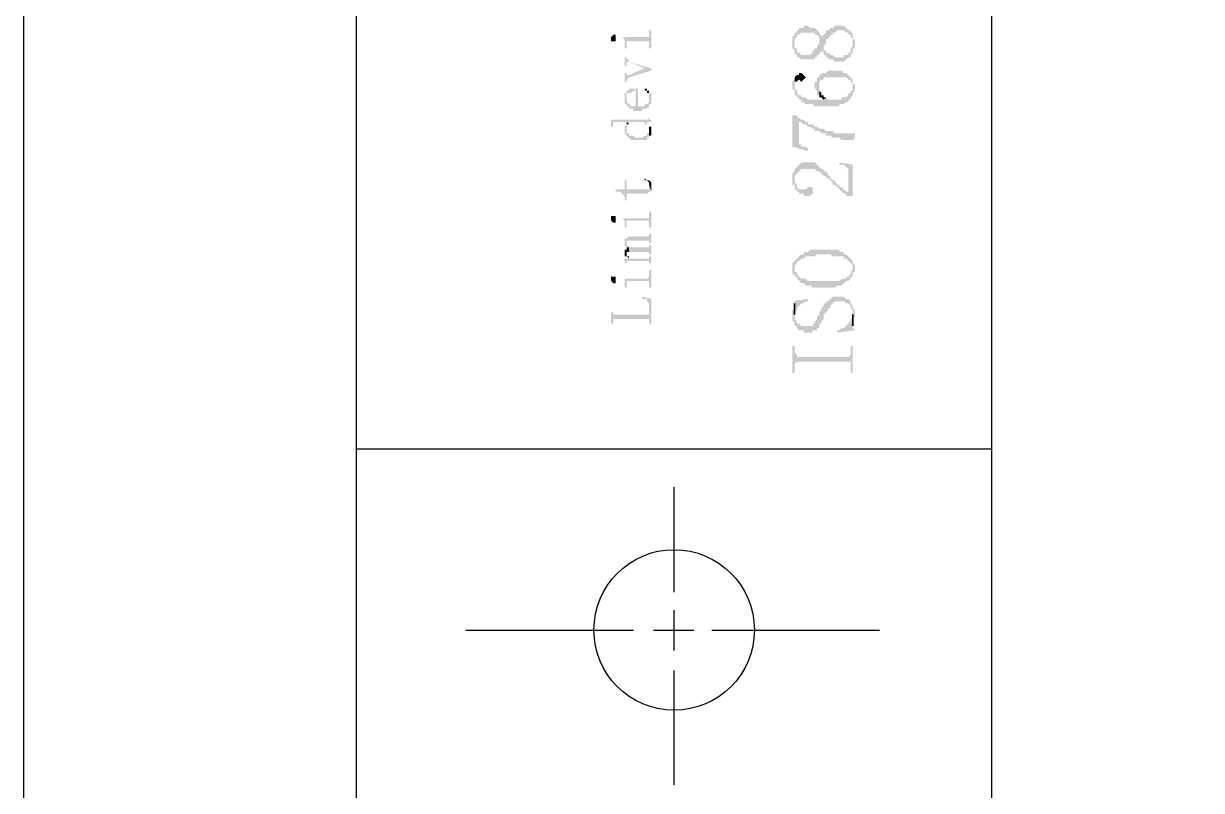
# Model space of a CAD drawing. Header units: inches. Extents: x 3613 to 8393, y -2205 to -794.
# Drawn here: x 3613.22 to 3636.98, y -1679.76 to -1664.31 of the extents above; entities that cross this region are included whole.
import ezdxf

# ---------------------------------------------------------------- set-up
doc = ezdxf.new("R2010")
doc.units = ezdxf.units.IN
doc.header["$MEASUREMENT"] = 0

msp = doc.modelspace()

# ---------------------------------------------------------------- hatches: boundary and pattern name
at = {"transparency": 33554559}
for points in [[(3625.073, -1664.622), (3625.073, -1664.667), (3625.163, -1664.667), (3625.163, -1664.622), (3625.163, -1664.576), (3625.163, -1664.531), (3625.118, -1664.531), (3625.073, -1664.576), (3625.073, -1664.576)], [(3625.298, -1664.576), (3625.298, -1664.576), (3625.343, -1664.622), (3625.343, -1664.667), (3625.343, -1664.712), (3625.343, -1664.802), (3625.389, -1664.802), (3625.389, -1664.667), (3625.84, -1664.667), (3625.84, -1664.802), (3625.885, -1664.802), (3625.885, -1664.441), (3625.84, -1664.441), (3625.84, -1664.531), (3625.84, -1664.576), (3625.795, -1664.576)], [(3628.728, -1664.712), (3628.728, -1664.802), (3628.774, -1664.847), (3628.774, -1664.892), (3628.774, -1664.892), (3628.819, -1664.938), (3628.819, -1664.983), (3628.864, -1664.983), (3628.909, -1665.028), (3629.18, -1665.028), (3629.18, -1664.983), (3629.225, -1664.983), (3629.225, -1664.938), (3629.27, -1664.938), (3629.27, -1664.892), (3629.315, -1664.892), (3629.315, -1664.847), (3629.315, -1664.847), (3629.36, -1664.892), (3629.36, -1664.757), (3629.36, -1664.757), (3629.405, -1664.712), (3629.405, -1664.622), (3629.451, -1664.622), (3629.451, -1664.576), (3629.496, -1664.576), (3629.496, -1664.531), (3629.541, -1664.531), (3629.541, -1664.486), (3629.586, -1664.486), (3629.631, -1664.441), (3629.766, -1664.441), (3629.812, -1664.486), (3629.857, -1664.486), (3629.857, -1664.531), (3629.902, -1664.531), (3629.902, -1664.576), (3629.902, -1664.576), (3629.947, -1664.622), (3629.947, -1664.892), (3629.947, -1664.802), (3629.992, -1664.802), (3629.992, -1664.622), (3629.947, -1664.622), (3629.947, -1664.486), (3629.902, -1664.486), (3629.902, -1664.441), (3629.857, -1664.441), (3629.812, -1664.396), (3629.812, -1664.396), (3629.766, -1664.351), (3629.586, -1664.351), (3629.541, -1664.396), (3629.496, -1664.396), (3629.451, -1664.441), (3629.405, -1664.441), (3629.405, -1664.486), (3629.36, -1664.531), (3629.36, -1664.531), (3629.315, -1664.576), (3629.315, -1664.531), (3629.27, -1664.622), (3629.27, -1664.667), (3629.27, -1664.712), (3629.225, -1664.757), (3629.225, -1664.802), (3629.18, -1664.802), (3629.18, -1664.847), (3629.135, -1664.847), (3629.135, -1664.892), (3629.089, -1664.938), (3628.909, -1664.938), (3628.864, -1664.892), (3628.819, -1664.892), (3628.819, -1664.802), (3628.774, -1664.802), (3628.774, -1664.531), (3628.774, -1664.531), (3628.728, -1664.576), (3628.728, -1664.667)], [(3628.774, -1664.531), (3628.774, -1664.712), (3628.774, -1664.622), (3628.819, -1664.576), (3628.819, -1664.531), (3628.864, -1664.531), (3628.909, -1664.486), (3629.18, -1664.486), (3629.18, -1664.531), (3629.225, -1664.531), (3629.27, -1664.576), (3629.27, -1664.622), (3629.27, -1664.622), (3629.315, -1664.531), (3629.27, -1664.531), (3629.27, -1664.486), (3629.225, -1664.441), (3629.225, -1664.441), (3629.18, -1664.396), (3629.089, -1664.396), (3629.044, -1664.351), (3628.954, -1664.351), (3628.954, -1664.396), (3628.864, -1664.396), (3628.864, -1664.441), (3628.819, -1664.441), (3628.819, -1664.486), (3628.774, -1664.486)], [(3629.36, -1664.892), (3629.36, -1664.938), (3629.405, -1664.938), (3629.405, -1664.983), (3629.451, -1664.983), (3629.451, -1665.028), (3629.541, -1665.028), (3629.586, -1665.073), (3629.766, -1665.073), (3629.812, -1665.028), (3629.812, -1665.028), (3629.857, -1664.983), (3629.902, -1664.983), (3629.902, -1664.938), (3629.902, -1664.938), (3629.947, -1664.892), (3629.947, -1664.712), (3629.947, -1664.757), (3629.947, -1664.757), (3629.902, -1664.802), (3629.902, -1664.892), (3629.857, -1664.892), (3629.857, -1664.938), (3629.766, -1664.938), (3629.766, -1664.983), (3629.586, -1664.983), (3629.541, -1664.938), (3629.496, -1664.938), (3629.451, -1664.892), (3629.405, -1664.892), (3629.405, -1664.847), (3629.36, -1664.847), (3629.36, -1664.802)], [(3625.343, -1664.983), (3625.343, -1665.163), (3625.389, -1665.163), (3625.389, -1665.118), (3625.389, -1665.073), (3625.434, -1665.073), (3625.75, -1665.208), (3625.75, -1665.208), (3625.885, -1665.253), (3625.885, -1665.208), (3625.434, -1665.073), (3625.434, -1665.028), (3625.389, -1665.028), (3625.389, -1664.983), (3625.389, -1664.983)], [(3625.343, -1665.299), (3625.343, -1665.479), (3625.389, -1665.479), (3625.389, -1665.434), (3625.389, -1665.434), (3625.434, -1665.389), (3625.885, -1665.253), (3625.75, -1665.208), (3625.434, -1665.344), (3625.389, -1665.344), (3625.389, -1665.299), (3625.389, -1665.299)], [(3628.728, -1665.524), (3628.728, -1665.615), (3628.728, -1665.615), (3628.774, -1665.66), (3628.774, -1665.75), (3628.819, -1665.75), (3628.819, -1665.795), (3628.864, -1665.795), (3628.864, -1665.84), (3628.909, -1665.84), (3628.909, -1665.885), (3628.954, -1665.885), (3628.999, -1665.93), (3629.135, -1665.93), (3629.18, -1665.976), (3629.676, -1665.976), (3629.676, -1665.93), (3629.766, -1665.93), (3629.812, -1665.885), (3629.857, -1665.885), (3629.857, -1665.84), (3629.902, -1665.84), (3629.902, -1665.795), (3629.947, -1665.75), (3629.947, -1665.569), (3629.947, -1665.66), (3629.902, -1665.66), (3629.902, -1665.705), (3629.857, -1665.705), (3629.857, -1665.75), (3629.812, -1665.795), (3629.721, -1665.795), (3629.721, -1665.84), (3629.451, -1665.84), (3629.405, -1665.795), (3629.36, -1665.84), (3629.044, -1665.84), (3628.999, -1665.795), (3628.909, -1665.795), (3628.909, -1665.75), (3628.864, -1665.75), (3628.819, -1665.705), (3628.819, -1665.66), (3628.774, -1665.615), (3628.774, -1665.569), (3628.774, -1665.389), (3628.774, -1665.434), (3628.728, -1665.479), (3628.728, -1665.479)], [(3628.774, -1665.389), (3628.774, -1665.569), (3628.774, -1665.479), (3628.819, -1665.479), (3628.864, -1665.434), (3628.864, -1665.434), (3628.909, -1665.479), (3628.909, -1665.479), (3628.954, -1665.434), (3628.954, -1665.434), (3628.999, -1665.389), (3628.954, -1665.344), (3628.954, -1665.344), (3628.909, -1665.299), (3628.864, -1665.299), (3628.864, -1665.344), (3628.819, -1665.344)], [(3629.18, -1665.569), (3629.18, -1665.615), (3629.18, -1665.615), (3629.225, -1665.66), (3629.225, -1665.75), (3629.27, -1665.75), (3629.27, -1665.524), (3629.27, -1665.479), (3629.315, -1665.434), (3629.36, -1665.434), (3629.36, -1665.389), (3629.812, -1665.389), (3629.857, -1665.434), (3629.902, -1665.434), (3629.902, -1665.479), (3629.947, -1665.524), (3629.947, -1665.569), (3629.947, -1665.75), (3629.947, -1665.705), (3629.992, -1665.66), (3629.992, -1665.615), (3629.992, -1665.524), (3629.947, -1665.524), (3629.947, -1665.434), (3629.902, -1665.389), (3629.902, -1665.389), (3629.857, -1665.344), (3629.857, -1665.344), (3629.812, -1665.299), (3629.766, -1665.299), (3629.721, -1665.253), (3629.451, -1665.253), (3629.405, -1665.299), (3629.315, -1665.299), (3629.315, -1665.344), (3629.27, -1665.344), (3629.27, -1665.389), (3629.225, -1665.389), (3629.225, -1665.479), (3629.18, -1665.479), (3629.18, -1665.524)], [(3625.343, -1665.705), (3625.389, -1665.795), (3625.389, -1665.75), (3625.389, -1665.705), (3625.479, -1665.705), (3625.524, -1665.66), (3625.569, -1665.66), (3625.569, -1666.066), (3625.705, -1666.066), (3625.705, -1666.021), (3625.795, -1666.021), (3625.84, -1665.976), (3625.84, -1665.93), (3625.885, -1665.93), (3625.885, -1665.885), (3625.885, -1665.84), (3625.885, -1665.795), (3625.885, -1665.75), (3625.885, -1665.705), (3625.84, -1665.705), (3625.84, -1665.795), (3625.84, -1665.84), (3625.84, -1665.885), (3625.84, -1665.885), (3625.795, -1665.93), (3625.75, -1665.93), (3625.75, -1665.976), (3625.614, -1665.976), (3625.614, -1665.615), (3625.434, -1665.615), (3625.434, -1665.66), (3625.389, -1665.66), (3625.389, -1665.705), (3625.389, -1665.705)], [(3625.343, -1665.84), (3625.343, -1665.885), (3625.343, -1665.93), (3625.389, -1665.93), (3625.389, -1665.976), (3625.434, -1665.976), (3625.434, -1666.021), (3625.524, -1666.021), (3625.524, -1666.066), (3625.569, -1666.066), (3625.569, -1665.976), (3625.479, -1665.976), (3625.434, -1665.93), (3625.434, -1665.93), (3625.389, -1665.885), (3625.389, -1665.795), (3625.343, -1665.705), (3625.343, -1665.75), (3625.343, -1665.795)], [(3625.75, -1665.615), (3625.75, -1665.66), (3625.795, -1665.66), (3625.795, -1665.705), (3625.84, -1665.705), (3625.84, -1665.75), (3625.84, -1665.795), (3625.84, -1665.66), (3625.795, -1665.66), (3625.795, -1665.615)], [(3629.27, -1665.75), (3629.27, -1665.795), (3629.315, -1665.795), (3629.36, -1665.84), (3629.36, -1665.84), (3629.405, -1665.795), (3629.36, -1665.795), (3629.36, -1665.75), (3629.315, -1665.75), (3629.315, -1665.705), (3629.315, -1665.705), (3629.27, -1665.66), (3629.27, -1665.569)], [(3625.028, -1666.246), (3625.073, -1666.246), (3625.073, -1666.291), (3625.073, -1666.382), (3625.118, -1666.382), (3625.118, -1666.337), (3625.118, -1666.291), (3625.389, -1666.291), (3625.434, -1666.337), (3625.434, -1666.291), (3625.75, -1666.291), (3625.75, -1666.337), (3625.795, -1666.337), (3625.795, -1666.291), (3625.885, -1666.291), (3625.885, -1666.246), (3625.84, -1666.246), (3625.84, -1666.201), (3625.84, -1666.156), (3625.84, -1666.201), (3625.84, -1666.201), (3625.795, -1666.246), (3625.795, -1666.246)], [(3628.728, -1666.156), (3628.728, -1666.788), (3629.044, -1666.878), (3629.044, -1666.833), (3629.044, -1666.833), (3628.999, -1666.788), (3628.909, -1666.788), (3628.909, -1666.743), (3628.864, -1666.743), (3628.864, -1666.291), (3628.819, -1666.201), (3628.819, -1666.156)], [(3625.343, -1666.427), (3625.343, -1666.472), (3625.343, -1666.517), (3625.343, -1666.517), (3625.389, -1666.562), (3625.389, -1666.562), (3625.434, -1666.607), (3625.434, -1666.607), (3625.479, -1666.653), (3625.795, -1666.653), (3625.795, -1666.607), (3625.84, -1666.607), (3625.84, -1666.427), (3625.84, -1666.472), (3625.84, -1666.517), (3625.795, -1666.517), (3625.795, -1666.562), (3625.75, -1666.562), (3625.705, -1666.607), (3625.569, -1666.607), (3625.524, -1666.562), (3625.434, -1666.562), (3625.434, -1666.517), (3625.389, -1666.517), (3625.389, -1666.472), (3625.389, -1666.337), (3625.343, -1666.382)], [(3625.389, -1666.337), (3625.389, -1666.427), (3625.389, -1666.382), (3625.389, -1666.337), (3625.434, -1666.337), (3625.389, -1666.291)], [(3625.795, -1666.337), (3625.84, -1666.337), (3625.84, -1666.382), (3625.84, -1666.427), (3625.84, -1666.562), (3625.885, -1666.562), (3625.885, -1666.517), (3625.885, -1666.472), (3625.885, -1666.427), (3625.885, -1666.382), (3625.84, -1666.382), (3625.84, -1666.337), (3625.795, -1666.337), (3625.795, -1666.291)], [(3628.819, -1666.201), (3628.864, -1666.291), (3628.909, -1666.291), (3628.954, -1666.337), (3628.999, -1666.337), (3629.044, -1666.382), (3629.089, -1666.382), (3629.135, -1666.427), (3629.18, -1666.427), (3629.18, -1666.472), (3629.27, -1666.472), (3629.315, -1666.517), (3629.405, -1666.517), (3629.405, -1666.562), (3629.496, -1666.562), (3629.541, -1666.607), (3629.676, -1666.607), (3629.721, -1666.653), (3629.947, -1666.653), (3629.992, -1666.607), (3629.992, -1666.517), (3629.586, -1666.517), (3629.541, -1666.472), (3629.405, -1666.472), (3629.36, -1666.427), (3629.27, -1666.427), (3629.225, -1666.382), (3629.18, -1666.382), (3629.135, -1666.337), (3629.044, -1666.337), (3629.044, -1666.291), (3628.999, -1666.291), (3628.954, -1666.246), (3628.909, -1666.246), (3628.864, -1666.201)], [(3628.728, -1667.42), (3628.728, -1667.555), (3628.774, -1667.555), (3628.774, -1667.6), (3628.774, -1667.42), (3628.774, -1667.375), (3628.819, -1667.33), (3628.819, -1667.33), (3628.864, -1667.284), (3628.864, -1667.284), (3628.909, -1667.239), (3629.18, -1667.239), (3629.225, -1667.284), (3629.27, -1667.284), (3629.315, -1667.33), (3629.315, -1667.33), (3629.36, -1667.375), (3629.405, -1667.375), (3629.405, -1667.42), (3629.451, -1667.42), (3629.496, -1667.465), (3629.496, -1667.465), (3629.541, -1667.51), (3629.541, -1667.555), (3629.586, -1667.555), (3629.631, -1667.6), (3629.631, -1667.6), (3629.676, -1667.645), (3629.676, -1667.645), (3629.721, -1667.691), (3629.721, -1667.691), (3629.766, -1667.736), (3629.812, -1667.736), (3629.812, -1667.781), (3629.857, -1667.781), (3629.857, -1667.691), (3629.812, -1667.691), (3629.766, -1667.645), (3629.721, -1667.6), (3629.676, -1667.6), (3629.676, -1667.555), (3629.631, -1667.555), (3629.631, -1667.51), (3629.586, -1667.51), (3629.586, -1667.465), (3629.541, -1667.465), (3629.496, -1667.42), (3629.496, -1667.375), (3629.451, -1667.375), (3629.451, -1667.33), (3629.405, -1667.284), (3629.36, -1667.284), (3629.36, -1667.239), (3629.315, -1667.239), (3629.27, -1667.194), (3629.27, -1667.194), (3629.225, -1667.149), (3629.225, -1667.149), (3629.18, -1667.104), (3628.909, -1667.104), (3628.864, -1667.149), (3628.864, -1667.149), (3628.819, -1667.194), (3628.819, -1667.194), (3628.774, -1667.239), (3628.774, -1667.284), (3628.728, -1667.33), (3628.728, -1667.375), (3628.728, -1667.375)], [(3629.676, -1667.104), (3629.676, -1667.149), (3629.766, -1667.149), (3629.812, -1667.194), (3629.812, -1667.194), (3629.857, -1667.239), (3629.857, -1667.781), (3629.947, -1667.781), (3629.947, -1667.149)], [(3625.163, -1667.645), (3625.163, -1667.691), (3625.253, -1667.691), (3625.298, -1667.736), (3625.298, -1667.736), (3625.343, -1667.781), (3625.343, -1667.826), (3625.343, -1667.871), (3625.389, -1667.871), (3625.389, -1667.736), (3625.795, -1667.736), (3625.84, -1667.691), (3625.885, -1667.691), (3625.84, -1667.555), (3625.84, -1667.6), (3625.84, -1667.645), (3625.389, -1667.645), (3625.389, -1667.465), (3625.343, -1667.465), (3625.343, -1667.645)], [(3625.75, -1667.465), (3625.795, -1667.465), (3625.84, -1667.51), (3625.84, -1667.555), (3625.84, -1667.555), (3625.885, -1667.691), (3625.885, -1667.645), (3625.885, -1667.6), (3625.885, -1667.555), (3625.885, -1667.51), (3625.885, -1667.51), (3625.84, -1667.465), (3625.795, -1667.465), (3625.75, -1667.42), (3625.75, -1667.42)], [(3628.774, -1667.6), (3628.774, -1667.645), (3628.819, -1667.645), (3628.819, -1667.691), (3628.864, -1667.691), (3628.864, -1667.736), (3628.954, -1667.736), (3628.954, -1667.781), (3629.089, -1667.781), (3629.135, -1667.736), (3629.135, -1667.645), (3629.135, -1667.6), (3629.044, -1667.6), (3628.999, -1667.645), (3628.864, -1667.645), (3628.819, -1667.6), (3628.819, -1667.555), (3628.774, -1667.51), (3628.774, -1667.465)], [(3625.298, -1668.232), (3625.298, -1668.232), (3625.343, -1668.277), (3625.343, -1668.322), (3625.343, -1668.368), (3625.343, -1668.413), (3625.389, -1668.413), (3625.389, -1668.322), (3625.389, -1668.277), (3625.84, -1668.277), (3625.84, -1668.322), (3625.84, -1668.413), (3625.885, -1668.413), (3625.885, -1668.097), (3625.84, -1668.097), (3625.84, -1668.187), (3625.84, -1668.232), (3625.795, -1668.232)], [(3625.073, -1668.232), (3625.073, -1668.277), (3625.073, -1668.277), (3625.118, -1668.322), (3625.163, -1668.322), (3625.163, -1668.277), (3625.163, -1668.232), (3625.163, -1668.187), (3625.073, -1668.187)], [(3625.389, -1668.638), (3625.389, -1668.729), (3625.389, -1668.683), (3625.84, -1668.683), (3625.84, -1668.729), (3625.885, -1668.729), (3625.885, -1668.548), (3625.84, -1668.548), (3625.84, -1668.593), (3625.434, -1668.593)], [(3625.343, -1668.729), (3625.343, -1668.774), (3625.343, -1668.774), (3625.389, -1668.819), (3625.434, -1668.819), (3625.434, -1668.909), (3625.84, -1668.909), (3625.84, -1668.954), (3625.885, -1668.954), (3625.885, -1668.774), (3625.84, -1668.774), (3625.84, -1668.819), (3625.434, -1668.819), (3625.389, -1668.774), (3625.389, -1668.729), (3625.389, -1668.638), (3625.343, -1668.638), (3625.343, -1668.683)], [(3625.343, -1668.909), (3625.343, -1668.954), (3625.343, -1668.999), (3625.389, -1668.999), (3625.389, -1668.909), (3625.434, -1668.909), (3625.434, -1668.819), (3625.389, -1668.819), (3625.389, -1668.864), (3625.343, -1668.864)], [(3625.343, -1669.045), (3625.343, -1669.09), (3625.343, -1669.135), (3625.389, -1669.135), (3625.389, -1669.09), (3625.84, -1669.09), (3625.84, -1669.135), (3625.885, -1669.135), (3625.885, -1668.999), (3625.84, -1668.999), (3625.84, -1669.045), (3625.434, -1669.045), (3625.434, -1668.999), (3625.434, -1669.045)], [(3625.389, -1668.999), (3625.389, -1668.999), (3625.434, -1669.045), (3625.434, -1668.999), (3625.389, -1668.999), (3625.389, -1668.954), (3625.389, -1668.954)], [(3628.774, -1669.09), (3628.774, -1669.225), (3628.774, -1669.18), (3628.774, -1669.18), (3628.819, -1669.135), (3628.819, -1669.09), (3628.864, -1669.09), (3628.909, -1669.045), (3628.954, -1669.045), (3628.999, -1668.999), (3629.18, -1668.999), (3629.225, -1668.954), (3629.496, -1668.954), (3629.541, -1668.999), (3629.766, -1668.999), (3629.766, -1669.045), (3629.812, -1669.045), (3629.857, -1669.09), (3629.857, -1669.09), (3629.902, -1669.135), (3629.902, -1669.135), (3629.947, -1669.18), (3629.947, -1669.225), (3629.947, -1669.09), (3629.902, -1669.045), (3629.902, -1669.045), (3629.857, -1668.999), (3629.857, -1668.999), (3629.812, -1668.954), (3629.766, -1668.954), (3629.766, -1668.909), (3629.676, -1668.909), (3629.676, -1668.864), (3629.089, -1668.864), (3629.044, -1668.909), (3628.954, -1668.909), (3628.954, -1668.954), (3628.909, -1668.954), (3628.864, -1668.999), (3628.864, -1668.999), (3628.819, -1669.045), (3628.819, -1669.045)], [(3625.298, -1669.451), (3625.343, -1669.451), (3625.343, -1669.496), (3625.343, -1669.541), (3625.343, -1669.586), (3625.343, -1669.631), (3625.389, -1669.631), (3625.389, -1669.541), (3625.389, -1669.496), (3625.84, -1669.496), (3625.84, -1669.631), (3625.885, -1669.631), (3625.885, -1669.27), (3625.84, -1669.27), (3625.84, -1669.406), (3625.84, -1669.406), (3625.795, -1669.451)], [(3628.728, -1669.225), (3628.728, -1669.36), (3628.774, -1669.36), (3628.774, -1669.406), (3628.819, -1669.406), (3628.819, -1669.451), (3628.864, -1669.496), (3628.864, -1669.496), (3628.909, -1669.541), (3628.954, -1669.541), (3628.999, -1669.586), (3629.089, -1669.586), (3629.135, -1669.631), (3629.586, -1669.631), (3629.631, -1669.586), (3629.721, -1669.586), (3629.766, -1669.541), (3629.766, -1669.541), (3629.812, -1669.496), (3629.857, -1669.496), (3629.902, -1669.451), (3629.902, -1669.406), (3629.947, -1669.406), (3629.947, -1669.315), (3629.992, -1669.315), (3629.992, -1669.225), (3629.992, -1669.18), (3629.947, -1669.135), (3629.947, -1669.09), (3629.947, -1669.225), (3629.947, -1669.27), (3629.902, -1669.315), (3629.902, -1669.36), (3629.857, -1669.406), (3629.812, -1669.406), (3629.812, -1669.451), (3629.721, -1669.451), (3629.676, -1669.496), (3629.044, -1669.496), (3628.999, -1669.451), (3628.909, -1669.451), (3628.864, -1669.406), (3628.864, -1669.406), (3628.819, -1669.36), (3628.819, -1669.315), (3628.774, -1669.315), (3628.774, -1669.09), (3628.774, -1669.09), (3628.728, -1669.135)], [(3625.073, -1669.451), (3625.073, -1669.496), (3625.073, -1669.496), (3625.118, -1669.541), (3625.163, -1669.541), (3625.163, -1669.496), (3625.163, -1669.451), (3625.163, -1669.406), (3625.073, -1669.406)], [(3625.705, -1669.812), (3625.705, -1669.857), (3625.795, -1669.857), (3625.795, -1669.902), (3625.795, -1669.902), (3625.84, -1669.947), (3625.84, -1670.353), (3625.885, -1670.353), (3625.885, -1669.857)], [(3628.728, -1670.173), (3628.728, -1670.308), (3628.774, -1670.308), (3628.774, -1670.399), (3628.819, -1670.399), (3628.819, -1670.444), (3628.819, -1670.444), (3628.864, -1670.489), (3628.954, -1670.489), (3628.954, -1670.534), (3629.135, -1670.534), (3629.135, -1670.489), (3629.225, -1670.489), (3629.225, -1670.444), (3629.27, -1670.444), (3629.27, -1670.353), (3629.315, -1670.353), (3629.315, -1670.308), (3629.36, -1670.263), (3629.36, -1670.173), (3629.405, -1670.128), (3629.405, -1670.128), (3629.451, -1670.083), (3629.451, -1670.037), (3629.496, -1670.037), (3629.496, -1669.992), (3629.496, -1669.992), (3629.541, -1669.947), (3629.541, -1669.947), (3629.586, -1669.902), (3629.766, -1669.902), (3629.812, -1669.947), (3629.857, -1669.947), (3629.902, -1669.992), (3629.902, -1670.037), (3629.947, -1670.083), (3629.947, -1670.308), (3629.947, -1670.263), (3629.992, -1670.218), (3629.992, -1670.173), (3629.992, -1670.083), (3629.947, -1670.037), (3629.947, -1669.992), (3629.947, -1669.992), (3629.902, -1669.947), (3629.902, -1669.902), (3629.902, -1669.902), (3629.857, -1669.857), (3629.812, -1669.857), (3629.766, -1669.812), (3629.541, -1669.812), (3629.496, -1669.857), (3629.496, -1669.857), (3629.451, -1669.902), (3629.405, -1669.902), (3629.405, -1669.947), (3629.36, -1669.947), (3629.36, -1669.992), (3629.315, -1670.037), (3629.315, -1670.083), (3629.27, -1670.128), (3629.27, -1670.173), (3629.225, -1670.218), (3629.225, -1670.263), (3629.18, -1670.308), (3629.18, -1670.353), (3629.135, -1670.353), (3629.135, -1670.399), (3628.909, -1670.399), (3628.864, -1670.353), (3628.819, -1670.353), (3628.819, -1670.308), (3628.819, -1670.308), (3628.774, -1670.263), (3628.774, -1669.992), (3628.774, -1670.037), (3628.728, -1670.083), (3628.728, -1670.128), (3628.728, -1670.128)], [(3628.728, -1669.902), (3628.774, -1669.902), (3628.774, -1670.128), (3628.819, -1670.083), (3628.819, -1670.037), (3628.819, -1670.037), (3628.864, -1669.992), (3628.864, -1669.992), (3628.909, -1669.947), (3628.954, -1669.947), (3628.999, -1669.902), (3629.044, -1669.902), (3629.044, -1669.857)], [(3625.073, -1670.128), (3625.073, -1670.353), (3625.118, -1670.353), (3625.118, -1670.308), (3625.118, -1670.263), (3625.84, -1670.263), (3625.84, -1670.308), (3625.84, -1670.128), (3625.84, -1670.173), (3625.118, -1670.173), (3625.118, -1670.128), (3625.118, -1670.128)], [(3629.631, -1670.489), (3629.631, -1670.534), (3629.992, -1670.489), (3629.947, -1670.444), (3629.947, -1670.399), (3629.947, -1670.218), (3629.902, -1670.263), (3629.902, -1670.308), (3629.902, -1670.308), (3629.857, -1670.353), (3629.857, -1670.353), (3629.812, -1670.399), (3629.812, -1670.399), (3629.766, -1670.444), (3629.721, -1670.444), (3629.676, -1670.489)], [(3628.728, -1670.805), (3628.728, -1671.346), (3628.774, -1671.346), (3628.774, -1671.166), (3628.819, -1671.121), (3629.902, -1671.121), (3629.902, -1671.346), (3629.947, -1671.346), (3629.947, -1670.805), (3629.902, -1670.805), (3629.902, -1670.94), (3629.902, -1670.985), (3629.902, -1670.985), (3629.857, -1671.03), (3628.819, -1671.03), (3628.819, -1670.985), (3628.819, -1670.985), (3628.774, -1670.94), (3628.774, -1670.805)]]:
    msp.add_hatch(color=256, dxfattribs=at).paths.add_polyline_path(points)

# ---------------------------------------------------------------- linework, layer by layer
msp.add_line((3619.928, -1574.144), (3619.928, -1860.885))
for points in [[(4033.221, -1865.144), (4033.221, -1568.144), (3613.221, -1568.144), (3613.221, -1865.144)], [(3628.774, -1669.992), (3628.774, -1670.173), (3628.774, -1670.128), (3628.774, -1669.947), (3628.774, -1669.947)], [(3629.947, -1670.218), (3629.947, -1670.399), (3629.947, -1670.173), (3629.947, -1670.173)]]:
    msp.add_lwpolyline(points, close=True)
for points in [[(3632.745, -1574.144), (3632.745, -1860.885)], [(3619.928, -1672.881), (3632.745, -1672.881)], [(3626.336, -1673.648), (3626.336, -1675.769)], [(3626.336, -1676.13), (3626.336, -1676.943)], [(3622.139, -1676.536), (3625.524, -1676.536)], [(3625.93, -1676.536), (3626.743, -1676.536)], [(3627.104, -1676.536), (3630.489, -1676.536)], [(3626.336, -1677.349), (3626.336, -1679.651)]]:
    msp.add_lwpolyline(points)
msp.add_circle((3626.344, -1676.529), 1.618)

doc.saveas('drawing.dxf')
